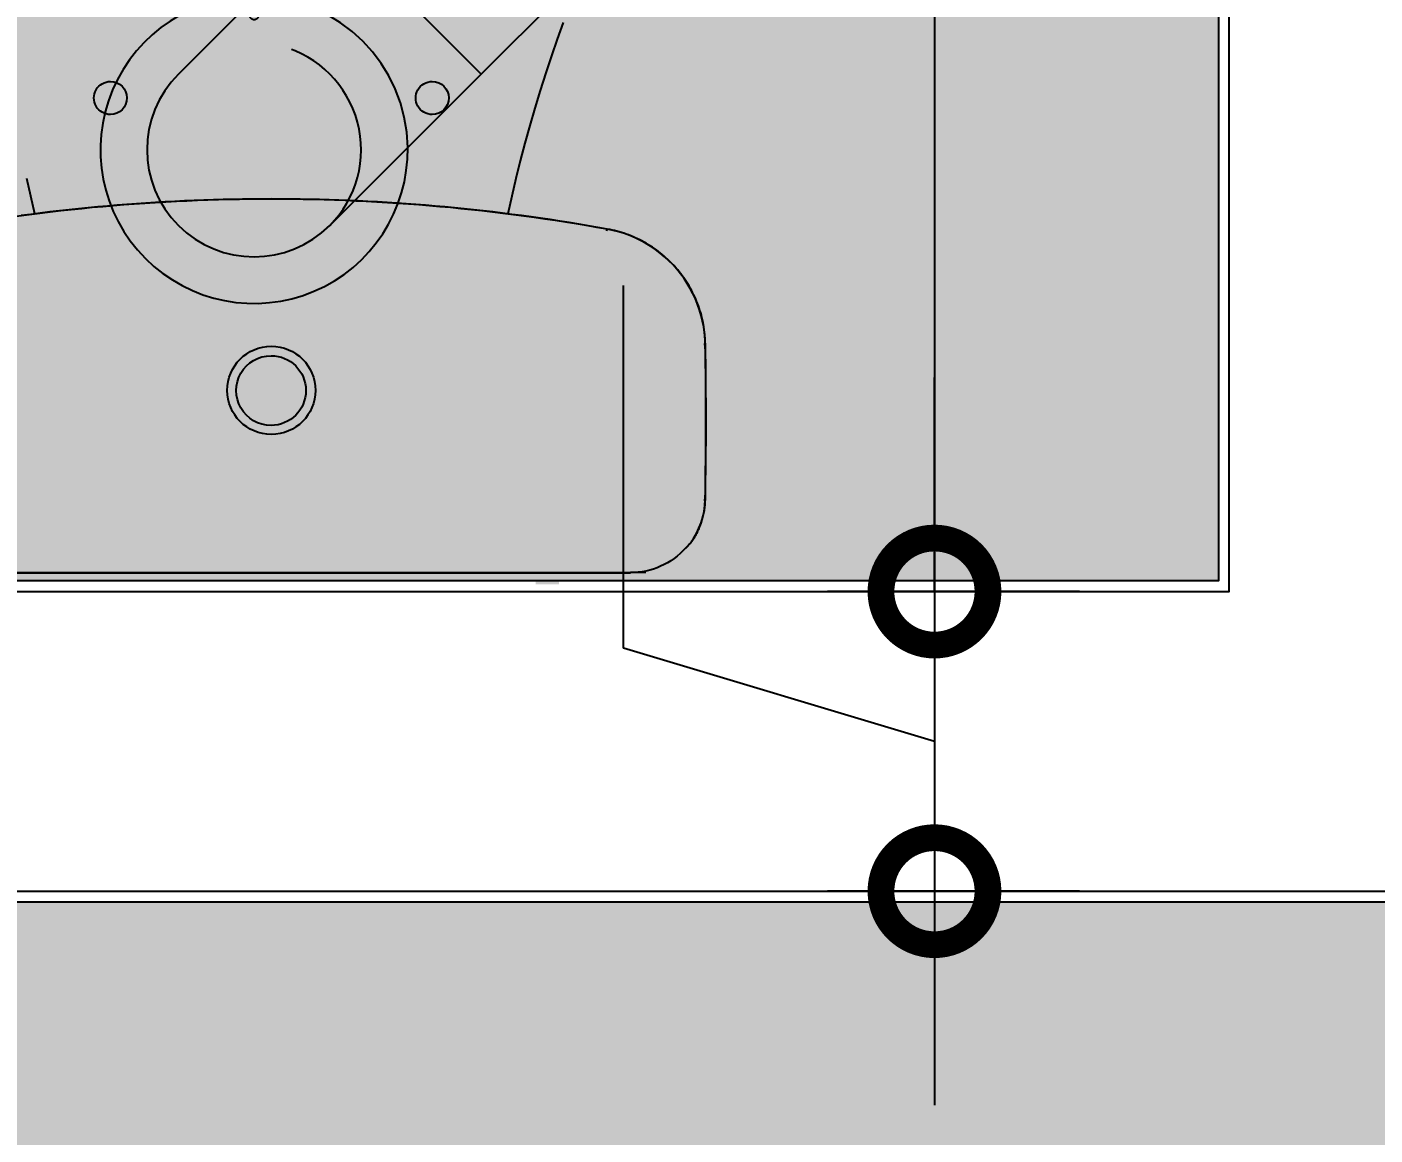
# Model space of a CAD drawing. Header units: metres. Extents: x -41 to 570, y -54 to 184.
# Drawn here: x -18.602 to -17.973, y -2.564 to -2.046 of the extents above; entities that cross this region are included whole.
import ezdxf

# ---------------------------------------------------------------- set-up
doc = ezdxf.new("R2010")
doc.units = ezdxf.units.M
for name, pattern in [('DASHEDX2', [1.5, 1, -0.5]), ('PUC$0$DASHEDX2', [1.5, 1, -0.5]), ('PUC$0$HIDDEN2', [0.1875, 0.125, -0.0625])]:
    doc.linetypes.add(name, pattern=pattern)
for name, color, linetype in [('1', 232, 'DASHEDX2'), ('ARQ-DIM', 2, 'Continuous'), ('PUC$0$ARQ-ALV ACAB', 4, 'Continuous'), ('PUC$0$ARQ-ALV OSSO', 5, 'Continuous'), ('PUC$0$ARQ-HID', 7, 'Continuous'), ('PUC$0$ARQ-PRJ', 7, 'PUC$0$DASHEDX2')]:
    doc.layers.add(name, color=color, linetype=linetype)
doc.layers.add('PUC$0$ARQ-FORRO', color=9, linetype='Continuous', lineweight=5)
doc.styles.add('Adesa', font='ARIALN.TTF')
doc.dimstyles.new('ADESA 1-0050', dxfattribs={"dimtxt": 0.1, "dimasz": 0.1, "dimexe": 0.05, "dimexo": 0.05, "dimgap": 0.03, "dimtad": 1, "dimdec": 1, "dimlfac": 100, "dimzin": 12, "dimtxsty": 'Adesa', "dimblk": 'DOTSMALL', "dimcen": 1, "dimdle": 0.05, "dimclrd": 1, "dimclre": 1, "dimclrt": 256, "dimazin": 3, "dimtm": 1e-09, "dimtfac": 1, "dimtdec": 1, "dimtmove": 1, "dimatfit": 0, "dimldrblk": 'DOTSMALL', "dimfxl": 0.8, "dimtvp": 2, "dimtolj": 1, "dimtzin": 0, "dimarcsym": 0})

# ---------------------------------------------------------------- blocks, each defined once
blk = doc.blocks.new('PUC$0$ARQ-HID-BACIA CX')
blk.add_line((-0.00007, -0.175), (-0.00007, 0.175))
for points in [[(-0.01372, -0.19568), (-0.01423, -0.19605), (-0.01474, -0.19641), (-0.01526, -0.19677), (-0.01578, -0.19712), (-0.01631, -0.19746), (-0.01684, -0.19778), (-0.01739, -0.1981), (-0.01793, -0.19841), (-0.01849, -0.1987), (-0.01904, -0.19899), (-0.01961, -0.19927), (-0.02018, -0.19954), (-0.02075, -0.19979), (-0.02133, -0.20004), (-0.02191, -0.20027), (-0.02249, -0.2005), (-0.02308, -0.20072), (-0.02368, -0.20092), (-0.02427, -0.20111), (-0.02487, -0.2013), (-0.02548, -0.20147), (-0.02608, -0.20163), (-0.02669, -0.20178), (-0.02731, -0.20192), (-0.02792, -0.20205), (-0.02854, -0.20217), (-0.02916, -0.20227), (-0.02978, -0.20237), (-0.0304, -0.20246), (-0.03102, -0.20253), (-0.03165, -0.20259), (-0.03227, -0.20264), (-0.0329, -0.20268), (-0.03353, -0.2027), (-0.03415, -0.20273, -0.00878), (-0.10679, -0.20277), (-0.10794, -0.20271), (-0.10908, -0.20264), (-0.11022, -0.20256), (-0.11136, -0.20247), (-0.11249, -0.20236), (-0.11363, -0.20223), (-0.11476, -0.20207), (-0.11588, -0.20188), (-0.11701, -0.20166), (-0.11812, -0.20142), (-0.11924, -0.20116), (-0.12034, -0.20086), (-0.12144, -0.20055), (-0.12254, -0.20021), (-0.12362, -0.19986), (-0.1247, -0.19948), (-0.12577, -0.19908), (-0.12684, -0.19866), (-0.12789, -0.19822), (-0.12893, -0.19776), (-0.12997, -0.19727), (-0.13099, -0.19677), (-0.13201, -0.19624), (-0.13301, -0.19569), (-0.134, -0.19512), (-0.13498, -0.19453), (-0.13595, -0.19392), (-0.1369, -0.19329), (-0.13784, -0.19264), (-0.13877, -0.19197), (-0.13969, -0.19129), (-0.14058, -0.19058), (-0.14147, -0.18986), (-0.14234, -0.18912), (-0.14319, -0.18836), (-0.14403, -0.18758), (-0.14485, -0.18679), (-0.14566, -0.18598), (-0.14645, -0.18515), (-0.14722, -0.18431), (-0.14798, -0.18345), (-0.14872, -0.18257), (-0.14943, -0.18168), (-0.15013, -0.18078), (-0.15082, -0.17986), (-0.15148, -0.17893), (-0.15212, -0.17799), (-0.15275, -0.17703), (-0.15335, -0.17606), (-0.15393, -0.17508), (-0.1545, -0.17408), (-0.15504, -0.17308), (-0.15556, -0.17206), (-0.15607, -0.17103), (-0.15655, -0.17), (-0.15702, -0.16895), (-0.15746, -0.1679), (-0.15788, -0.16683), (-0.15827, -0.16576), (-0.15863, -0.16468), (-0.15897, -0.16359), (-0.15928, -0.16249), (-0.15957, -0.16138), (-0.15985, -0.16027), (-0.16011, -0.15916), (-0.16036, -0.15805), (-0.16061, -0.15693), (-0.16138, -0.15249), (-0.16215, -0.14805), (-0.1629, -0.1436), (-0.16363, -0.13915), (-0.16433, -0.1347), (-0.165, -0.13024), (-0.16565, -0.12578), (-0.16628, -0.12132), (-0.16689, -0.11685), (-0.16747, -0.11238), (-0.16803, -0.10791), (-0.16857, -0.10344), (-0.16909, -0.09896), (-0.16958, -0.09448), (-0.17005, -0.09), (-0.1705, -0.08551), (-0.17092, -0.08102), (-0.17132, -0.07653), (-0.1717, -0.07204), (-0.17206, -0.06755), (-0.17239, -0.06305), (-0.1727, -0.05856), (-0.17299, -0.05406), (-0.17325, -0.04956), (-0.17349, -0.04506), (-0.17371, -0.04055), (-0.17391, -0.03605), (-0.17408, -0.03155), (-0.17423, -0.02704), (-0.17436, -0.02254), (-0.17446, -0.01803), (-0.17453, -0.01352), (-0.17458, -0.00901), (-0.17462, -0.00451), (-0.17464, 0), (-0.17462, 0.00451), (-0.17458, 0.00901), (-0.17453, 0.01352), (-0.17446, 0.01803), (-0.17436, 0.02254), (-0.17423, 0.02704), (-0.17408, 0.03155), (-0.17391, 0.03605), (-0.17371, 0.04055), (-0.17349, 0.04506), (-0.17325, 0.04956), (-0.17299, 0.05406), (-0.1727, 0.05856), (-0.17239, 0.06305), (-0.17206, 0.06755), (-0.1717, 0.07204), (-0.17132, 0.07653), (-0.17092, 0.08102), (-0.1705, 0.08551), (-0.17005, 0.09), (-0.16958, 0.09448), (-0.16909, 0.09896), (-0.16857, 0.10344), (-0.16803, 0.10791), (-0.16747, 0.11238), (-0.16689, 0.11685)], [(-0.01328, -0.19509), (-0.01328, -0.1951), (-0.01328, -0.1951), (-0.01327, -0.19509), (-0.01324, -0.19506), (-0.01322, -0.19504), (-0.01316, -0.19498), (-0.01311, -0.19493), (-0.01299, -0.19482), (-0.01286, -0.1947), (-0.01279, -0.19463), (-0.01264, -0.19449), (-0.01247, -0.19434), (-0.01155, -0.19352, 0.212488), (-0.00007, -0.16772), (-0.00007, 0.16772, 0.212488)], [(-0.01361, -0.19549, 0.018828), (-0.01319, -0.19505)]]:
    blk.add_lwpolyline(points, format="xyb")
at = {"ltscale": 0.000466036}
blk.add_lwpolyline([(-0.01328, -0.1951), (-0.01334, -0.19517, -0.017665), (-0.01364, -0.19551, -0.039631), (-0.01377, -0.19562, -0.158216), (-0.03415, -0.20265, -0.008778), (-0.10679, -0.2027), (-0.10952, -0.20259), (-0.11224, -0.20234), (-0.11494, -0.20196), (-0.11763, -0.20144), (-0.12028, -0.2008), (-0.1229, -0.20002), (-0.12547, -0.19912), (-0.128, -0.19809), (-0.13048, -0.19694), (-0.13289, -0.19567), (-0.13524, -0.19428), (-0.13752, -0.19278), (-0.13972, -0.19116), (-0.14184, -0.18945), (-0.14388, -0.18763), (-0.14582, -0.18571), (-0.14766, -0.1837), (-0.14941, -0.1816), (-0.15105, -0.17942), (-0.15258, -0.17716), (-0.15399, -0.17483), (-0.1553, -0.17243), (-0.15648, -0.16997), (-0.15754, -0.16746), (-0.15848, -0.1649), (-0.15929, -0.1623), (-0.15997, -0.15966), (-0.16053, -0.15692, -0.044623), (-0.17457, 0, -0.044623), (-0.16053, 0.15692)], format="xyb", dxfattribs=at)
for points in [[(-0.16765, 0.1104), (-0.16776, 0.11042), (-0.17602, 0.11228), (-0.1842, 0.11422)], [(-0.25707, -0.13635), (-0.24931, -0.13356), (-0.24148, -0.13086), (-0.23351, -0.12822), (-0.22532, -0.12562), (-0.21715, -0.12313), (-0.20903, -0.12077), (-0.2008, -0.11849), (-0.19248, -0.1163), (-0.1842, -0.11422), (-0.17602, -0.11228), (-0.16776, -0.11042), (-0.16765, -0.1104)], [(0, 0.16772), (0, -0.16772)], [(-0.01146, -0.19362), (-0.01162, -0.19376), (-0.0117, -0.19383), (-0.01186, -0.19397), (-0.01234, -0.19439), (-0.01264, -0.19465), (-0.01284, -0.19483), (-0.0129, -0.19489), (-0.01296, -0.19494), (-0.01301, -0.19499), (-0.01305, -0.19503), (-0.0131, -0.19507)]]:
    blk.add_lwpolyline(points)
for points in [[(-0.21411, 0.07516, 1), (-0.22955, 0.07516, 1)], [(-0.06465, 0, 1), (-0.10584, 0, 1)], [(-0.06888, 0.00014, 1), (-0.10143, 0.00014, 1)], [(-0.21411, -0.07516, 1), (-0.22955, -0.07516, 1)]]:
    blk.add_lwpolyline(points, format="xyb", close=True)
at = {"ltscale": 0.003392}
blk.add_lwpolyline([(-0.15984, -0.15679), (-0.16053, -0.15692)], dxfattribs=at)
at = {"ltscale": 0.00179}
blk.add_lwpolyline([(-0.00045, -0.16772), (-0.00008, -0.16772)], dxfattribs=at)
at = {"ltscale": 0.00311}
blk.add_lwpolyline([(-0.10678, -0.20206), (-0.10679, -0.2027)], dxfattribs=at)
at = {"ltscale": 0.002755}
blk.add_lwpolyline([(-0.03417, -0.20208), (-0.03415, -0.20265)], dxfattribs=at)
blk = doc.blocks.new('PUC$0$pl apto tipo 2 puc')
at = {"layer": 'PUC$0$ARQ-FORRO'}
h = blk.add_hatch(color=256, dxfattribs=at)
h.dxf.hatch_style = 1
h.paths.add_polyline_path([(-19.95382, -1.04441), (-18.05466, -1.04441), (-18.05454, -2.30387), (-19.9537, -2.30387)])
at = {"layer": 'PUC$0$ARQ-ALV ACAB'}
for points in [[(-17.89498, -1.0538), (-17.02401, -1.05414), (-17.02401, -0.89447), (-17.36412, -0.89447), (-17.36412, -0.8445), (-17.51412, -0.84448), (-17.51412, -0.89448), (-19.23392, -0.89447), (-19.23392, -1.04447), (-18.05498, -1.04414), (-18.0547, -2.30387), (-19.95354, -2.30387), (-19.95382, -1.04447), (-19.90392, -1.04447), (-19.90392, -0.89447), (-20.31382, -0.89447)], [(-22.46947, -2.45384), (-14.95874, -2.45384)]]:
    blk.add_lwpolyline(points, dxfattribs=at)
at = {"layer": 'PUC$0$ARQ-ALV OSSO'}
blk.add_lwpolyline([(-20.30886, -2.44884), (-22.46447, -2.44884), (-22.46442, -2.05004), (-22.72442, -2.05004), (-22.72442, -1.91004), (-22.46442, -1.91003), (-22.31442, -1.91003), (-22.31447, -2.30887), (-20.30886, -2.30887), (-20.30882, -0.89947), (-19.90892, -0.89947), (-19.90892, -1.03947), (-19.95882, -1.03947), (-19.95854, -2.30887), (-18.0497, -2.30887), (-18.04998, -1.03914), (-19.22892, -1.03947), (-19.22892, -0.89947), (-17.50912, -0.89948), (-17.50912, -0.84948), (-17.36912, -0.8495), (-17.36912, -0.89947), (-17.02907, -0.89947), (-17.02901, -1.03914)], dxfattribs=at)
at = {"layer": 'PUC$0$ARQ-ALV OSSO', "elevation": 0}
blk.add_lwpolyline([(-19.95854, -2.44884), (-14.95886, -2.44884)], dxfattribs=at)
at = {"layer": 'PUC$0$ARQ-FORRO'}
blk.add_lwpolyline([(-19.95382, -1.04441), (-18.05466, -1.04441), (-18.05454, -2.30387), (-19.9537, -2.30387)], close=True, dxfattribs=at)
at = {"layer": 'PUC$0$ARQ-HID', "lineweight": -2, "extrusion": (0, 0, -1), "zscale": -1, "rotation": 269.9999377319893}
blk.add_blockref('PUC$0$ARQ-HID-BACIA CX', (18.49714, -2.3001, 0), dxfattribs=at)
blk = doc.blocks.new('PUC$0$forro area comum')
at = {"layer": 'PUC$0$ARQ-FORRO'}
h = blk.add_hatch(color=256, dxfattribs=at)
h.dxf.hatch_style = 1
h.paths.add_polyline_path([(11.6882, 2.455), (11.6882, 2.05623), (14.59822, 2.05466), (14.59819, 2.45503), (22.4606, 2.45504), (22.46059, 2.05623), (25.29503, 2.05603), (25.29503, 2.45523), (26.45624, 2.45465), (26.45628, 3.95486), (5.17003, 3.95986), (5.09633, 3.95842), (3.82456, 3.95999), (3.82504, 9.24002), (2.32019, 9.24035), (2.32011, 3.95498), (-1.06, 3.95498), (-1.05999, 4.3049), (-0.35499, 4.30496), (-0.355, 4.55908), (-0.20322, 4.56064), (-0.20322, 8.42555), (-4.86504, 8.42555), (-4.86504, 4.96486), (-4.65506, 4.96486), (-4.65501, 4.10493), (-3.94497, 4.10487), (-3.94502, 3.95486), (-11.18629, 3.95486), (-11.18629, 2.45499), (-10.02504, 2.45499), (-10.02504, 2.05575), (-7.12637, 2.05575), (-7.12637, 2.45496)])
at = {"layer": 'PUC$0$ARQ-FORRO', "elevation": 0}
blk.add_lwpolyline([(-7.12637, 2.45496), (11.6882, 2.455), (11.6882, 2.05623), (14.59822, 2.05466), (14.59819, 2.45503), (22.4606, 2.45504), (22.46059, 2.05623), (25.29503, 2.05603), (25.29503, 2.45523), (26.45624, 2.45465), (26.45628, 3.95486), (5.17003, 3.95986), (5.09633, 3.95842), (3.82456, 3.95999)], dxfattribs=at)
blk = doc.blocks.new('PUC$0$E3')
for p, q in [((302.21545, -376.06931), (302.31545, -376.06931)), ((302.31545, -376.16931), (302.31545, -376.06931)), ((302.21545, -376.16931), (302.31545, -376.16931))]:
    blk.add_line(p, q)
at = {"linetype": 'PUC$0$HIDDEN2', "ltscale": 0.1}
blk.add_circle((302.25981, -376.07496), 0.00202, dxfattribs=at)
for radius, start, end in [(0.07178, 44.15719, 315.84978), (0.05, 90, 270)]:
    blk.add_arc((302.21545, -376.11931), radius, start, end)
blk.add_arc((302.21545, -376.11931), 0.05, 270, 90, dxfattribs=at)
at = {"linetype": 'PUC$0$HIDDEN2', "ltscale": 0.2}
blk.add_arc((302.21545, -376.11931), 0.07178, 315.84978, 44.15719, dxfattribs=at)
blk = doc.blocks.new('PUC$0$A$Cc442750d')
at = {"layer": 'PUC$0$ARQ-PRJ', "linetype": 'PUC$0$HIDDEN2', "ltscale": 50}
blk.add_line((3.44032, 1.02797, 0), (3.21185, 0.79951, 0), dxfattribs=at)
at = {"layer": 'PUC$0$ARQ-PRJ', "linetype": 'PUC$0$HIDDEN2', "ltscale": 0.5, "rotation": 224.9999999999999}
blk.add_blockref('PUC$0$E3', (483.20149, -51.19459, 0), dxfattribs=at)
blk = doc.blocks.new('PUC')
blk.add_blockref('PUC$0$A$Cc442750d', (14.94999, 1.04033, 0))
at = {"layer": 'PUC$0$ARQ-ALV OSSO', "rotation": 180}
blk.add_blockref('PUC$0$pl apto tipo 2 puc', (-0.00883, 0.00119, 0), dxfattribs=at)
at = {"layer": 'PUC$0$ARQ-FORRO'}
blk.add_blockref('PUC$0$forro area comum', (0, 0), dxfattribs=at)
blk = doc.blocks.new('_DotSmall')
at = {"color": 0, "linetype": 'ByBlock', "const_width": 0.5}
blk.add_lwpolyline([(-0.0625, 0, 1), (0.0625, 0, 1)], format="xyb", close=True, dxfattribs=at)
blk = doc.blocks.new('*D1543')
at = {"layer": 'ARQ-DIM', "color": 1, "lineweight": -2, "transparency": 16777216}
for p, q in [((-18.17855, -0.99033), (-18.17855, -2.36005)), ((-18.11078, -1.04033), (-18.22855, -1.04033)), ((-18.11078, -2.31005), (-18.22855, -2.31005))]:
    blk.add_line(p, q, dxfattribs=at)
at = {"layer": 'Defpoints', "color": 0, "transparency": 16777216}
for p in [(-18.06078, -1.04033, 0), (-18.17855, -2.31005), (-18.06078, -2.31005, 0)]:
    blk.add_point(p, dxfattribs=at)
at = {"layer": 'ARQ-DIM', "color": 1, "lineweight": -2, "transparency": 16777216, "xscale": 0.1, "yscale": 0.1, "zscale": 0.1}
for p, rotation in [((-18.17855, -1.04033), 90), ((-18.17855, -2.31005), 270)]:
    blk.add_blockref('_DotSmall', p, dxfattribs=dict(at, rotation=rotation))
at = {"layer": 'ARQ-DIM', "transparency": 16777216, "insert": (-18.25876, -1.89005), "char_height": 0.1, "attachment_point": 5, "rotation": 90, "style": 'Adesa'}
blk.add_mtext('\\A1;127', dxfattribs=at)
blk = doc.blocks.new('*D1545')
at = {"layer": 'ARQ-DIM', "color": 1, "lineweight": -2, "transparency": 16777216}
for p, q in [((-18.32376, -2.33648), (-18.32376, -2.167)), ((-18.17855, -2.31005), (-18.17855, -2.21005)), ((-18.11078, -2.31005), (-18.22855, -2.31005)), ((-18.17855, -2.31005), (-18.17855, -2.45003)), ((-18.17855, -2.31005), (-18.17855, -2.45003)), ((-18.17855, -2.38004), (-18.32376, -2.33648)), ((-18.11078, -2.45003), (-18.22855, -2.45003)), ((-18.17855, -2.45003), (-18.17855, -2.55003))]:
    blk.add_line(p, q, dxfattribs=at)
at = {"layer": 'Defpoints', "color": 0, "transparency": 16777216}
for p in [(-18.06078, -2.31005, 0), (-18.17855, -2.45003), (-18.06078, -2.45003, 0)]:
    blk.add_point(p, dxfattribs=at)
at = {"layer": 'ARQ-DIM', "color": 1, "lineweight": -2, "transparency": 16777216, "xscale": 0.1, "yscale": 0.1, "zscale": 0.1}
for p, rotation in [((-18.17855, -2.31005), 270), ((-18.17855, -2.45003), 90)]:
    blk.add_blockref('_DotSmall', p, dxfattribs=dict(at, rotation=rotation))
at = {"layer": 'ARQ-DIM', "transparency": 16777216, "insert": (-18.40396, -2.25174), "char_height": 0.1, "attachment_point": 5, "rotation": 90, "style": 'Adesa'}
blk.add_mtext('\\A1;14', dxfattribs=at)
blk = doc.blocks.new('est-lo-08-6sa-r00')
at = {"layer": '1'}
for points in [[(-1573.791451, -922.32969), (-1328.313367, -819.875725)], [(-1746.71858, -994.503424), (-1573.791451, -922.32969)]]:
    blk.add_lwpolyline(points, dxfattribs=at)

msp = doc.modelspace()

# ---------------------------------------------------------------- block references
at = {"rotation": 180}
msp.add_blockref('PUC', (0, 0), dxfattribs=at)
at = {"linetype": 'Continuous', "xscale": 0.01, "yscale": 0.01, "zscale": 0.01, "rotation": 337.346050855639}
msp.add_blockref('est-lo-08-6sa-r00', (0, 0), dxfattribs=at)

# ---------------------------------------------------------------- dimensions: what is measured, and where the dimension line sits
at = {"layer": 'ARQ-DIM'}
dim = msp.add_linear_dim(base=(-18.17855, -2.31005), p1=(-18.06078, -1.04033, 0), p2=(-18.06078, -2.31005, 0), angle=90, dimstyle='ADESA 1-0050', dxfattribs=at)
dim.commit()
dim.dimension.update_dxf_attribs({"geometry": '*D1543', "text_midpoint": (-18.17855, -1.89005), "dimtype": 160})
dim = msp.add_linear_dim(base=(-18.17855, -2.45003), p1=(-18.06078, -2.31005, 0), p2=(-18.06078, -2.45003, 0), angle=90, dimstyle='ADESA 1-0050', dxfattribs=at)
dim.commit()
dim.dimension.update_dxf_attribs({"geometry": '*D1545', "text_midpoint": (-18.40396, -2.30648)})

doc.saveas('drawing.dxf')
